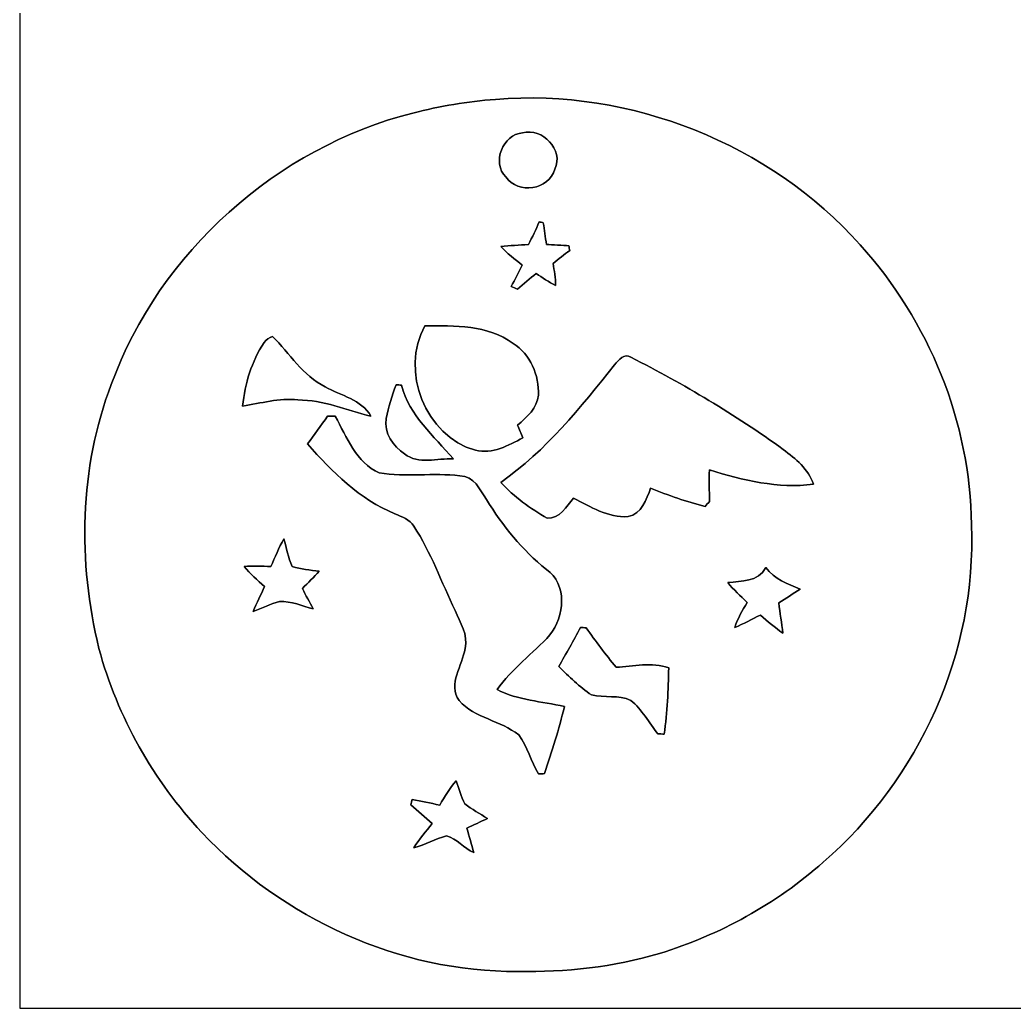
# Model space of a CAD drawing. Header units: centimetres. Extents: x -16.8 to 16.8, y -16.7 to 16.7.
# Drawn here: x -16.77 to 0, y -16.67 to 0 of the extents above; entities that cross this region are included whole.
import ezdxf

# ---------------------------------------------------------------- set-up
doc = ezdxf.new("R2010")
doc.units = ezdxf.units.CM
doc.header["$MEASUREMENT"] = 0
doc.layers.add('Layer 1', color=7, linetype='Continuous')

msp = doc.modelspace()

# ---------------------------------------------------------------- linework, layer by layer
at = {"layer": 'Layer 1', "color": 7}
for points, knots in [([(-16.77458, 16.66875), (-16.77458, 16.66875), (16.77458, 16.66875), (16.77458, 16.66875), (16.77458, 16.66875), (16.77458, 16.66875), (16.77458, -16.66875), (16.77458, -16.66875), (16.77458, -16.66875), (16.77458, -16.66875), (-16.77458, -16.66875), (-16.77458, -16.66875), (-16.77458, -16.66875), (-16.77458, -16.66875), (-16.77458, 16.66875), (-16.77458, 16.66875), (-16.77458, 16.66875), (-16.77458, 16.66875), (-16.77458, 16.66875), (-16.77458, 16.66875)], [0, 0, 0, 0, 0.16666667, 0.16666667, 0.16666667, 0.16666667, 0.33333333, 0.33333333, 0.33333333, 0.33333333, 0.5, 0.5, 0.5, 0.5, 0.66666667, 0.66666667, 0.66666667, 0.66666667, 1, 1, 1, 1]), ([(-8.75206, -1.3402), (-9.22091, -1.3776), (-9.68693, -1.45344), (-10.14271, -1.57057), (-10.14271, -1.57057), (-12.44353, -2.15688), (-14.41662, -3.91301), (-15.23259, -6.14786), (-15.23259, -6.14786), (-15.77269, -7.56356), (-15.79915, -9.14012), (-15.44003, -10.60379), (-15.44003, -10.60379), (-15.12888, -11.7602), (-14.52069, -12.82982), (-13.70612, -13.70612), (-13.70612, -13.70612), (-12.33805, -15.15463), (-10.37908, -16.06515), (-8.37494, -16.04998), (-8.37494, -16.04998), (-7.56849, -16.06726), (-6.7564, -15.97484), (-5.9817, -15.74694), (-5.9817, -15.74694), (-4.96711, -15.43473), (-4.01602, -14.91086), (-3.22016, -14.20742), (-3.22016, -14.20742), (-1.60549, -12.80619), (-0.62336, -10.66624), (-0.72143, -8.51923), (-0.72143, -8.51923), (-0.73519, -6.78215), (-1.43651, -5.08141), (-2.59539, -3.79554), (-2.59539, -3.79554), (-4.12397, -2.08809), (-6.46748, -1.15217), (-8.75206, -1.3402), (-8.75206, -1.3402), (-8.75206, -1.3402), (-8.75206, -1.3402), (-8.75206, -1.3402)], [0, 0, 0, 0, 0.08333333, 0.08333333, 0.08333333, 0.08333333, 0.16666667, 0.16666667, 0.16666667, 0.16666667, 0.25, 0.25, 0.25, 0.25, 0.33333333, 0.33333333, 0.33333333, 0.33333333, 0.41666667, 0.41666667, 0.41666667, 0.41666667, 0.5, 0.5, 0.5, 0.5, 0.58333333, 0.58333333, 0.58333333, 0.58333333, 0.66666667, 0.66666667, 0.66666667, 0.66666667, 0.75, 0.75, 0.75, 0.75, 0.83333333, 0.83333333, 0.83333333, 0.83333333, 1, 1, 1, 1]), ([(-8.29275, -1.90429), (-7.96114, -1.81504), (-7.59037, -2.19146), (-7.74841, -2.51636), (-7.74841, -2.51636), (-7.85424, -2.8702), (-8.3626, -2.9464), (-8.57568, -2.64936), (-8.57568, -2.64936), (-8.81803, -2.40841), (-8.62506, -1.93393), (-8.29275, -1.90429)], [0, 0, 0, 0, 0.25, 0.25, 0.25, 0.25, 0.5, 0.5, 0.5, 0.5, 1, 1, 1, 1]), ([(-8.01299, -3.40607), (-7.99571, -3.40995), (-7.96114, -3.41806), (-7.9435, -3.42194), (-7.9435, -3.42194), (-7.92692, -3.54259), (-7.90928, -3.66571), (-7.88917, -3.78672), (-7.88917, -3.78672), (-7.79533, -3.79236), (-7.6073, -3.8033), (-7.51311, -3.80894), (-7.51311, -3.80894), (-7.50923, -3.82905), (-7.50111, -3.86891), (-7.49723, -3.88902), (-7.49723, -3.88902), (-7.59178, -3.96064), (-7.68668, -4.03296), (-7.77946, -4.10704), (-7.77946, -4.10704), (-7.7597, -4.22945), (-7.72901, -4.35222), (-7.73677, -4.47746), (-7.73677, -4.47746), (-7.85283, -4.42207), (-7.95726, -4.34552), (-8.06521, -4.27708), (-8.06521, -4.27708), (-8.17139, -4.36316), (-8.27617, -4.45135), (-8.38059, -4.5399), (-8.38059, -4.5399), (-8.41516, -4.52614), (-8.44938, -4.51238), (-8.4836, -4.49862), (-8.4836, -4.49862), (-8.42186, -4.37727), (-8.35942, -4.25697), (-8.2998, -4.13491), (-8.2998, -4.13491), (-8.42504, -4.03507), (-8.55698, -3.94264), (-8.66034, -3.81953), (-8.66034, -3.81953), (-8.50547, -3.80824), (-8.3506, -3.79836), (-8.19503, -3.78954), (-8.19503, -3.78954), (-8.12729, -3.66536), (-8.06838, -3.53624), (-8.01299, -3.40607)], [0, 0, 0, 0, 0.07142857, 0.07142857, 0.07142857, 0.07142857, 0.14285714, 0.14285714, 0.14285714, 0.14285714, 0.21428571, 0.21428571, 0.21428571, 0.21428571, 0.28571429, 0.28571429, 0.28571429, 0.28571429, 0.35714286, 0.35714286, 0.35714286, 0.35714286, 0.42857143, 0.42857143, 0.42857143, 0.42857143, 0.5, 0.5, 0.5, 0.5, 0.57142857, 0.57142857, 0.57142857, 0.57142857, 0.64285714, 0.64285714, 0.64285714, 0.64285714, 0.71428571, 0.71428571, 0.71428571, 0.71428571, 0.78571429, 0.78571429, 0.78571429, 0.78571429, 0.85714286, 0.85714286, 0.85714286, 0.85714286, 1, 1, 1, 1]), ([(-9.94269, -5.15832), (-9.44069, -5.15973), (-8.87659, -5.13962), (-8.45397, -5.45853), (-8.45397, -5.45853), (-8.15975, -5.63704), (-8.01229, -5.99687), (-8.02675, -6.33095), (-8.02675, -6.33095), (-8.04686, -6.54932), (-8.21902, -6.70384), (-8.37883, -6.83331), (-8.37883, -6.83331), (-8.34813, -6.90492), (-8.31779, -6.97653), (-8.28816, -7.04885), (-8.28816, -7.04885), (-8.53158, -7.18044), (-8.80286, -7.32861), (-9.08861, -7.25876), (-9.08861, -7.25876), (-9.93422, -7.02134), (-10.36391, -5.91644), (-9.94269, -5.15832)], [0, 0, 0, 0, 0.14285714, 0.14285714, 0.14285714, 0.14285714, 0.28571429, 0.28571429, 0.28571429, 0.28571429, 0.42857143, 0.42857143, 0.42857143, 0.42857143, 0.57142857, 0.57142857, 0.57142857, 0.57142857, 0.71428571, 0.71428571, 0.71428571, 0.71428571, 1, 1, 1, 1]), ([(-12.65484, -5.4416), (-12.61921, -5.39362), (-12.56841, -5.35869), (-12.51303, -5.33788), (-12.51303, -5.33788), (-12.2241, -5.62645), (-12.00079, -6.00251), (-11.62262, -6.18843), (-11.62262, -6.18843), (-11.35803, -6.34012), (-11.01408, -6.39939), (-10.8518, -6.68479), (-10.8518, -6.68479), (-11.25996, -6.58319), (-11.65543, -6.41138), (-12.0837, -6.41033), (-12.0837, -6.41033), (-12.40084, -6.37505), (-12.70706, -6.46677), (-13.01715, -6.51298), (-13.01715, -6.51298), (-12.97481, -6.13481), (-12.86545, -5.76157), (-12.65484, -5.4416)], [0, 0, 0, 0, 0.14285714, 0.14285714, 0.14285714, 0.14285714, 0.28571429, 0.28571429, 0.28571429, 0.28571429, 0.42857143, 0.42857143, 0.42857143, 0.42857143, 0.57142857, 0.57142857, 0.57142857, 0.57142857, 0.71428571, 0.71428571, 0.71428571, 0.71428571, 1, 1, 1, 1]), ([(-6.74053, -5.81907), (-6.67209, -5.73828), (-6.58248, -5.61411), (-6.46465, -5.68995), (-6.46465, -5.68995), (-5.57389, -6.14786), (-4.705, -6.65409), (-3.89608, -7.24676), (-3.89608, -7.24676), (-3.68759, -7.40128), (-3.46992, -7.57767), (-3.3842, -7.83237), (-3.3842, -7.83237), (-3.98568, -7.91104), (-4.572, -7.76393), (-5.14174, -7.59107), (-5.14174, -7.59107), (-5.14914, -7.76852), (-5.14103, -7.94526), (-5.13997, -8.12341), (-5.13997, -8.12341), (-5.16502, -8.15128), (-5.19007, -8.17951), (-5.21476, -8.20773), (-5.21476, -8.20773), (-5.52909, -8.128), (-5.83459, -8.0204), (-6.13375, -7.89623), (-6.13375, -7.89623), (-6.20148, -8.09202), (-6.2798, -8.32908), (-6.51439, -8.37812), (-6.51439, -8.37812), (-6.85094, -8.4014), (-7.14622, -8.20984), (-7.43479, -8.06697), (-7.43479, -8.06697), (-7.54874, -8.20244), (-7.67151, -8.4201), (-7.87788, -8.40634), (-7.87788, -8.40634), (-8.16328, -8.24265), (-8.43633, -8.04369), (-8.65999, -7.80027), (-8.65999, -7.80027), (-7.89869, -7.26863), (-7.31626, -6.53627), (-6.74053, -5.81907)], [0, 0, 0, 0, 0.07692308, 0.07692308, 0.07692308, 0.07692308, 0.15384615, 0.15384615, 0.15384615, 0.15384615, 0.23076923, 0.23076923, 0.23076923, 0.23076923, 0.30769231, 0.30769231, 0.30769231, 0.30769231, 0.38461538, 0.38461538, 0.38461538, 0.38461538, 0.46153846, 0.46153846, 0.46153846, 0.46153846, 0.53846154, 0.53846154, 0.53846154, 0.53846154, 0.61538462, 0.61538462, 0.61538462, 0.61538462, 0.69230769, 0.69230769, 0.69230769, 0.69230769, 0.76923077, 0.76923077, 0.76923077, 0.76923077, 0.84615385, 0.84615385, 0.84615385, 0.84615385, 1, 1, 1, 1]), ([(-10.42846, -6.15315), (-10.40518, -6.15562), (-10.35861, -6.16021), (-10.33498, -6.16268), (-10.33498, -6.16268), (-10.20269, -6.67526), (-9.7917, -7.01957), (-9.46044, -7.40304), (-9.46044, -7.40304), (-9.73032, -7.39105), (-10.05029, -7.51134), (-10.28277, -7.31873), (-10.28277, -7.31873), (-10.47679, -7.1942), (-10.63554, -6.96595), (-10.59286, -6.72536), (-10.59286, -6.72536), (-10.55688, -6.52921), (-10.49867, -6.33906), (-10.42846, -6.15315)], [0, 0, 0, 0, 0.16666667, 0.16666667, 0.16666667, 0.16666667, 0.33333333, 0.33333333, 0.33333333, 0.33333333, 0.5, 0.5, 0.5, 0.5, 0.66666667, 0.66666667, 0.66666667, 0.66666667, 1, 1, 1, 1]), ([(-11.58452, -6.68655), (-11.54113, -6.6862), (-11.49738, -6.6862), (-11.45364, -6.68655), (-11.45364, -6.68655), (-11.25855, -7.03686), (-11.10509, -7.46866), (-10.71104, -7.64117), (-10.71104, -7.64117), (-10.26195, -7.71384), (-9.80087, -7.63729), (-9.34967, -7.6902), (-9.34967, -7.6902), (-9.11049, -7.68985), (-9.01665, -7.92551), (-8.89953, -8.0899), (-8.89953, -8.0899), (-8.63177, -8.53616), (-8.29874, -8.94327), (-7.89164, -9.26924), (-7.89164, -9.26924), (-7.53075, -9.51442), (-7.59001, -10.06581), (-7.83096, -10.37343), (-7.83096, -10.37343), (-8.12236, -10.6867), (-8.47196, -10.94634), (-8.72419, -11.29594), (-8.72419, -11.29594), (-8.37106, -11.47833), (-7.9689, -11.49456), (-7.5879, -11.58134), (-7.5879, -11.58134), (-7.6775, -11.96516), (-7.79815, -12.34052), (-7.92445, -12.71376), (-7.92445, -12.71376), (-7.9502, -12.71517), (-8.00135, -12.71834), (-8.02711, -12.71976), (-8.02711, -12.71976), (-8.14564, -12.50456), (-8.21337, -12.26009), (-8.35731, -12.05936), (-8.35731, -12.05936), (-8.66387, -11.81947), (-9.09743, -11.77749), (-9.36554, -11.48221), (-9.36554, -11.48221), (-9.55463, -11.19681), (-9.31051, -10.89378), (-9.26148, -10.60238), (-9.26148, -10.60238), (-9.20679, -10.37026), (-9.34932, -10.166), (-9.43293, -9.96315), (-9.43293, -9.96315), (-9.66011, -9.4869), (-9.8365, -8.98278), (-10.1279, -8.53969), (-10.1279, -8.53969), (-10.19845, -8.42504), (-10.3318, -8.38165), (-10.44822, -8.33014), (-10.44822, -8.33014), (-11.04018, -8.08637), (-11.5062, -7.62494), (-11.92142, -7.15186), (-11.92142, -7.15186), (-11.80888, -6.99699), (-11.69599, -6.84177), (-11.58452, -6.68655)], [0, 0, 0, 0, 0.05263158, 0.05263158, 0.05263158, 0.05263158, 0.10526316, 0.10526316, 0.10526316, 0.10526316, 0.15789474, 0.15789474, 0.15789474, 0.15789474, 0.21052632, 0.21052632, 0.21052632, 0.21052632, 0.26315789, 0.26315789, 0.26315789, 0.26315789, 0.31578947, 0.31578947, 0.31578947, 0.31578947, 0.36842105, 0.36842105, 0.36842105, 0.36842105, 0.42105263, 0.42105263, 0.42105263, 0.42105263, 0.47368421, 0.47368421, 0.47368421, 0.47368421, 0.52631579, 0.52631579, 0.52631579, 0.52631579, 0.57894737, 0.57894737, 0.57894737, 0.57894737, 0.63157895, 0.63157895, 0.63157895, 0.63157895, 0.68421053, 0.68421053, 0.68421053, 0.68421053, 0.73684211, 0.73684211, 0.73684211, 0.73684211, 0.78947368, 0.78947368, 0.78947368, 0.78947368, 0.84210526, 0.84210526, 0.84210526, 0.84210526, 0.89473684, 0.89473684, 0.89473684, 0.89473684, 1, 1, 1, 1]), ([(-12.5416, -9.22091), (-12.47069, -9.06321), (-12.40367, -8.90446), (-12.32147, -8.75277), (-12.32147, -8.75277), (-12.27138, -8.90552), (-12.25374, -9.07309), (-12.17965, -9.21773), (-12.17965, -9.21773), (-12.03431, -9.27029), (-11.87768, -9.28053), (-11.72528, -9.29852), (-11.72528, -9.29852), (-11.811, -9.40259), (-11.91366, -9.49043), (-12.00468, -9.58991), (-12.00468, -9.58991), (-11.9567, -9.70986), (-11.88332, -9.81816), (-11.82405, -9.93316), (-11.82405, -9.93316), (-12.01208, -9.8866), (-12.19482, -9.80511), (-12.39203, -9.8111), (-12.39203, -9.8111), (-12.54654, -9.84673), (-12.68624, -9.92681), (-12.83653, -9.97726), (-12.83653, -9.97726), (-12.77796, -9.83474), (-12.71094, -9.6961), (-12.64603, -9.5571), (-12.64603, -9.5571), (-12.76526, -9.44809), (-12.88944, -9.34402), (-12.99245, -9.21914), (-12.99245, -9.21914), (-12.84217, -9.20715), (-12.69189, -9.21632), (-12.5416, -9.22091)], [0, 0, 0, 0, 0.09090909, 0.09090909, 0.09090909, 0.09090909, 0.18181818, 0.18181818, 0.18181818, 0.18181818, 0.27272727, 0.27272727, 0.27272727, 0.27272727, 0.36363636, 0.36363636, 0.36363636, 0.36363636, 0.45454545, 0.45454545, 0.45454545, 0.45454545, 0.54545455, 0.54545455, 0.54545455, 0.54545455, 0.63636364, 0.63636364, 0.63636364, 0.63636364, 0.72727273, 0.72727273, 0.72727273, 0.72727273, 0.81818182, 0.81818182, 0.81818182, 0.81818182, 1, 1, 1, 1]), ([(-4.18853, -9.2389), (-4.04354, -9.43081), (-3.82446, -9.51794), (-3.60715, -9.60085), (-3.60715, -9.60085), (-3.72816, -9.67916), (-3.84881, -9.75748), (-3.97087, -9.83439), (-3.97087, -9.83439), (-3.94935, -10.00407), (-3.92077, -10.17341), (-3.90243, -10.3438), (-3.90243, -10.3438), (-4.03472, -10.24925), (-4.15925, -10.14554), (-4.28131, -10.039), (-4.28131, -10.039), (-4.42419, -10.11061), (-4.56494, -10.18681), (-4.71311, -10.24714), (-4.71311, -10.24714), (-4.66478, -10.09721), (-4.58153, -9.96209), (-4.50603, -9.82557), (-4.50603, -9.82557), (-4.61539, -9.71409), (-4.73251, -9.61143), (-4.832, -9.49219), (-4.832, -9.49219), (-4.59705, -9.46115), (-4.32506, -9.48761), (-4.18853, -9.2389)], [0, 0, 0, 0, 0.11111111, 0.11111111, 0.11111111, 0.11111111, 0.22222222, 0.22222222, 0.22222222, 0.22222222, 0.33333333, 0.33333333, 0.33333333, 0.33333333, 0.44444444, 0.44444444, 0.44444444, 0.44444444, 0.55555556, 0.55555556, 0.55555556, 0.55555556, 0.66666667, 0.66666667, 0.66666667, 0.66666667, 0.77777778, 0.77777778, 0.77777778, 0.77777778, 1, 1, 1, 1]), ([(-7.31626, -10.24925), (-7.29227, -10.25031), (-7.245, -10.25207), (-7.22136, -10.25313), (-7.22136, -10.25313), (-7.0612, -10.48138), (-6.89116, -10.70292), (-6.71548, -10.91988), (-6.71548, -10.91988), (-6.42091, -10.89801), (-6.11434, -10.83204), (-5.82613, -10.92976), (-5.82613, -10.92976), (-5.83988, -11.30229), (-5.84588, -11.678), (-5.90585, -12.04736), (-5.90585, -12.04736), (-5.93196, -12.0463), (-5.98382, -12.04383), (-6.00992, -12.04277), (-6.00992, -12.04277), (-6.16021, -11.85474), (-6.27839, -11.63073), (-6.46783, -11.47833), (-6.46783, -11.47833), (-6.67173, -11.38308), (-6.91515, -11.43741), (-7.13034, -11.38661), (-7.13034, -11.38661), (-7.33319, -11.24938), (-7.50605, -11.07475), (-7.68315, -10.90718), (-7.68315, -10.90718), (-7.56003, -10.68811), (-7.43197, -10.47221), (-7.31626, -10.24925)], [0, 0, 0, 0, 0.1, 0.1, 0.1, 0.1, 0.2, 0.2, 0.2, 0.2, 0.3, 0.3, 0.3, 0.3, 0.4, 0.4, 0.4, 0.4, 0.5, 0.5, 0.5, 0.5, 0.6, 0.6, 0.6, 0.6, 0.7, 0.7, 0.7, 0.7, 0.8, 0.8, 0.8, 0.8, 1, 1, 1, 1]), ([(-9.69045, -13.24469), (-9.60614, -13.10287), (-9.52571, -12.95753), (-9.41423, -12.83511), (-9.41423, -12.83511), (-9.36343, -12.96317), (-9.33768, -13.10217), (-9.26853, -13.22282), (-9.26853, -13.22282), (-9.14823, -13.3156), (-9.01241, -13.38615), (-8.88718, -13.47223), (-8.88718, -13.47223), (-9.00254, -13.52585), (-9.11895, -13.57771), (-9.2329, -13.63416), (-9.2329, -13.63416), (-9.19374, -13.77139), (-9.15, -13.90721), (-9.11789, -14.04655), (-9.11789, -14.04655), (-9.27982, -13.96612), (-9.4047, -13.81795), (-9.57651, -13.7608), (-9.57651, -13.7608), (-9.76489, -13.81372), (-9.93563, -13.91814), (-10.12719, -13.96294), (-10.12719, -13.96294), (-10.03406, -13.81901), (-9.92717, -13.68531), (-9.81639, -13.55549), (-9.81639, -13.55549), (-9.93563, -13.44824), (-10.05628, -13.34311), (-10.17729, -13.23904), (-10.17729, -13.23904), (-10.17199, -13.21611), (-10.16141, -13.17025), (-10.15612, -13.14732), (-10.15612, -13.14732), (-10.00054, -13.17837), (-9.84568, -13.21117), (-9.69045, -13.24469)], [0, 0, 0, 0, 0.08333333, 0.08333333, 0.08333333, 0.08333333, 0.16666667, 0.16666667, 0.16666667, 0.16666667, 0.25, 0.25, 0.25, 0.25, 0.33333333, 0.33333333, 0.33333333, 0.33333333, 0.41666667, 0.41666667, 0.41666667, 0.41666667, 0.5, 0.5, 0.5, 0.5, 0.58333333, 0.58333333, 0.58333333, 0.58333333, 0.66666667, 0.66666667, 0.66666667, 0.66666667, 0.75, 0.75, 0.75, 0.75, 0.83333333, 0.83333333, 0.83333333, 0.83333333, 1, 1, 1, 1])]:
    msp.add_open_spline(points, degree=3, knots=knots, dxfattribs=at)
at = {"layer": 'Layer 1', "color": 251}
for points, knots in [([(-8.75206, -1.3402), (-6.46748, -1.15217), (-4.12397, -2.08809), (-2.59539, -3.79554), (-2.59539, -3.79554), (-1.43651, -5.08141), (-0.73519, -6.78215), (-0.72143, -8.51923), (-0.72143, -8.51923), (-0.62336, -10.66624), (-1.60549, -12.80619), (-3.22016, -14.20742), (-3.22016, -14.20742), (-4.01602, -14.91086), (-4.96711, -15.43473), (-5.9817, -15.74694), (-5.9817, -15.74694), (-6.7564, -15.97484), (-7.56849, -16.06726), (-8.37494, -16.04998), (-8.37494, -16.04998), (-10.37908, -16.06515), (-12.33805, -15.15463), (-13.70612, -13.70612), (-13.70612, -13.70612), (-14.52069, -12.82982), (-15.12888, -11.7602), (-15.44003, -10.60379), (-15.44003, -10.60379), (-15.79915, -9.14012), (-15.77269, -7.56356), (-15.23259, -6.14786), (-15.23259, -6.14786), (-14.41662, -3.91301), (-12.44353, -2.15688), (-10.14271, -1.57057), (-10.14271, -1.57057), (-9.68693, -1.45344), (-9.22091, -1.3776), (-8.75206, -1.3402), (-8.75206, -1.3402), (-8.75206, -1.3402), (-8.75206, -1.3402), (-8.75206, -1.3402)], [0, 0, 0, 0, 0.08333333, 0.08333333, 0.08333333, 0.08333333, 0.16666667, 0.16666667, 0.16666667, 0.16666667, 0.25, 0.25, 0.25, 0.25, 0.33333333, 0.33333333, 0.33333333, 0.33333333, 0.41666667, 0.41666667, 0.41666667, 0.41666667, 0.5, 0.5, 0.5, 0.5, 0.58333333, 0.58333333, 0.58333333, 0.58333333, 0.66666667, 0.66666667, 0.66666667, 0.66666667, 0.75, 0.75, 0.75, 0.75, 0.83333333, 0.83333333, 0.83333333, 0.83333333, 1, 1, 1, 1]), ([(-8.29275, -1.90429), (-8.62506, -1.93393), (-8.81803, -2.40841), (-8.57568, -2.64936), (-8.57568, -2.64936), (-8.3626, -2.9464), (-7.85424, -2.8702), (-7.74841, -2.51636), (-7.74841, -2.51636), (-7.59037, -2.19146), (-7.96114, -1.81504), (-8.29275, -1.90429), (-8.29275, -1.90429), (-8.29275, -1.90429), (-8.29275, -1.90429), (-8.29275, -1.90429)], [0, 0, 0, 0, 0.2, 0.2, 0.2, 0.2, 0.4, 0.4, 0.4, 0.4, 0.6, 0.6, 0.6, 0.6, 1, 1, 1, 1]), ([(-8.01299, -3.40607), (-8.06838, -3.53624), (-8.12729, -3.66536), (-8.19503, -3.78954), (-8.19503, -3.78954), (-8.3506, -3.79836), (-8.50547, -3.80824), (-8.66034, -3.81953), (-8.66034, -3.81953), (-8.55698, -3.94264), (-8.42504, -4.03507), (-8.2998, -4.13491), (-8.2998, -4.13491), (-8.35942, -4.25697), (-8.42186, -4.37727), (-8.4836, -4.49862), (-8.4836, -4.49862), (-8.44938, -4.51238), (-8.41516, -4.52614), (-8.38059, -4.5399), (-8.38059, -4.5399), (-8.27617, -4.45135), (-8.17139, -4.36316), (-8.06521, -4.27708), (-8.06521, -4.27708), (-7.95726, -4.34552), (-7.85283, -4.42207), (-7.73677, -4.47746), (-7.73677, -4.47746), (-7.72901, -4.35222), (-7.7597, -4.22945), (-7.77946, -4.10704), (-7.77946, -4.10704), (-7.68668, -4.03296), (-7.59178, -3.96064), (-7.49723, -3.88902), (-7.49723, -3.88902), (-7.50111, -3.86891), (-7.50923, -3.82905), (-7.51311, -3.80894), (-7.51311, -3.80894), (-7.6073, -3.8033), (-7.79533, -3.79236), (-7.88917, -3.78672), (-7.88917, -3.78672), (-7.90928, -3.66571), (-7.92692, -3.54259), (-7.9435, -3.42194), (-7.9435, -3.42194), (-7.96114, -3.41806), (-7.99571, -3.40995), (-8.01299, -3.40607), (-8.01299, -3.40607), (-8.01299, -3.40607), (-8.01299, -3.40607), (-8.01299, -3.40607)], [0, 0, 0, 0, 0.06666667, 0.06666667, 0.06666667, 0.06666667, 0.13333333, 0.13333333, 0.13333333, 0.13333333, 0.2, 0.2, 0.2, 0.2, 0.26666667, 0.26666667, 0.26666667, 0.26666667, 0.33333333, 0.33333333, 0.33333333, 0.33333333, 0.4, 0.4, 0.4, 0.4, 0.46666667, 0.46666667, 0.46666667, 0.46666667, 0.53333333, 0.53333333, 0.53333333, 0.53333333, 0.6, 0.6, 0.6, 0.6, 0.66666667, 0.66666667, 0.66666667, 0.66666667, 0.73333333, 0.73333333, 0.73333333, 0.73333333, 0.8, 0.8, 0.8, 0.8, 0.86666667, 0.86666667, 0.86666667, 0.86666667, 1, 1, 1, 1]), ([(-9.94269, -5.15832), (-10.36391, -5.91644), (-9.93422, -7.02134), (-9.08861, -7.25876), (-9.08861, -7.25876), (-8.80286, -7.32861), (-8.53158, -7.18044), (-8.28816, -7.04885), (-8.28816, -7.04885), (-8.31779, -6.97653), (-8.34813, -6.90492), (-8.37883, -6.83331), (-8.37883, -6.83331), (-8.21902, -6.70384), (-8.04686, -6.54932), (-8.02675, -6.33095), (-8.02675, -6.33095), (-8.01229, -5.99687), (-8.15975, -5.63704), (-8.45397, -5.45853), (-8.45397, -5.45853), (-8.87659, -5.13962), (-9.44069, -5.15973), (-9.94269, -5.15832), (-9.94269, -5.15832), (-9.94269, -5.15832), (-9.94269, -5.15832), (-9.94269, -5.15832)], [0, 0, 0, 0, 0.125, 0.125, 0.125, 0.125, 0.25, 0.25, 0.25, 0.25, 0.375, 0.375, 0.375, 0.375, 0.5, 0.5, 0.5, 0.5, 0.625, 0.625, 0.625, 0.625, 0.75, 0.75, 0.75, 0.75, 1, 1, 1, 1]), ([(-12.65484, -5.4416), (-12.86545, -5.76157), (-12.97481, -6.13481), (-13.01715, -6.51298), (-13.01715, -6.51298), (-12.70706, -6.46677), (-12.40084, -6.37505), (-12.0837, -6.41033), (-12.0837, -6.41033), (-11.65543, -6.41138), (-11.25996, -6.58319), (-10.8518, -6.68479), (-10.8518, -6.68479), (-11.01408, -6.39939), (-11.35803, -6.34012), (-11.62262, -6.18843), (-11.62262, -6.18843), (-12.00079, -6.00251), (-12.2241, -5.62645), (-12.51303, -5.33788), (-12.51303, -5.33788), (-12.56841, -5.35869), (-12.61921, -5.39362), (-12.65484, -5.4416), (-12.65484, -5.4416), (-12.65484, -5.4416), (-12.65484, -5.4416), (-12.65484, -5.4416)], [0, 0, 0, 0, 0.125, 0.125, 0.125, 0.125, 0.25, 0.25, 0.25, 0.25, 0.375, 0.375, 0.375, 0.375, 0.5, 0.5, 0.5, 0.5, 0.625, 0.625, 0.625, 0.625, 0.75, 0.75, 0.75, 0.75, 1, 1, 1, 1]), ([(-6.74053, -5.81907), (-7.31626, -6.53627), (-7.89869, -7.26863), (-8.65999, -7.80027), (-8.65999, -7.80027), (-8.43633, -8.04369), (-8.16328, -8.24265), (-7.87788, -8.40634), (-7.87788, -8.40634), (-7.67151, -8.4201), (-7.54874, -8.20244), (-7.43479, -8.06697), (-7.43479, -8.06697), (-7.14622, -8.20984), (-6.85094, -8.4014), (-6.51439, -8.37812), (-6.51439, -8.37812), (-6.2798, -8.32908), (-6.20148, -8.09202), (-6.13375, -7.89623), (-6.13375, -7.89623), (-5.83459, -8.0204), (-5.52909, -8.128), (-5.21476, -8.20773), (-5.21476, -8.20773), (-5.19007, -8.17951), (-5.16502, -8.15128), (-5.13997, -8.12341), (-5.13997, -8.12341), (-5.14103, -7.94526), (-5.14914, -7.76852), (-5.14174, -7.59107), (-5.14174, -7.59107), (-4.572, -7.76393), (-3.98568, -7.91104), (-3.3842, -7.83237), (-3.3842, -7.83237), (-3.46992, -7.57767), (-3.68759, -7.40128), (-3.89608, -7.24676), (-3.89608, -7.24676), (-4.705, -6.65409), (-5.57389, -6.14786), (-6.46465, -5.68995), (-6.46465, -5.68995), (-6.58248, -5.61411), (-6.67209, -5.73828), (-6.74053, -5.81907), (-6.74053, -5.81907), (-6.74053, -5.81907), (-6.74053, -5.81907), (-6.74053, -5.81907)], [0, 0, 0, 0, 0.07142857, 0.07142857, 0.07142857, 0.07142857, 0.14285714, 0.14285714, 0.14285714, 0.14285714, 0.21428571, 0.21428571, 0.21428571, 0.21428571, 0.28571429, 0.28571429, 0.28571429, 0.28571429, 0.35714286, 0.35714286, 0.35714286, 0.35714286, 0.42857143, 0.42857143, 0.42857143, 0.42857143, 0.5, 0.5, 0.5, 0.5, 0.57142857, 0.57142857, 0.57142857, 0.57142857, 0.64285714, 0.64285714, 0.64285714, 0.64285714, 0.71428571, 0.71428571, 0.71428571, 0.71428571, 0.78571429, 0.78571429, 0.78571429, 0.78571429, 0.85714286, 0.85714286, 0.85714286, 0.85714286, 1, 1, 1, 1]), ([(-10.42846, -6.15315), (-10.49867, -6.33906), (-10.55688, -6.52921), (-10.59286, -6.72536), (-10.59286, -6.72536), (-10.63554, -6.96595), (-10.47679, -7.1942), (-10.28277, -7.31873), (-10.28277, -7.31873), (-10.05029, -7.51134), (-9.73032, -7.39105), (-9.46044, -7.40304), (-9.46044, -7.40304), (-9.7917, -7.01957), (-10.20269, -6.67526), (-10.33498, -6.16268), (-10.33498, -6.16268), (-10.35861, -6.16021), (-10.40518, -6.15562), (-10.42846, -6.15315), (-10.42846, -6.15315), (-10.42846, -6.15315), (-10.42846, -6.15315), (-10.42846, -6.15315)], [0, 0, 0, 0, 0.14285714, 0.14285714, 0.14285714, 0.14285714, 0.28571429, 0.28571429, 0.28571429, 0.28571429, 0.42857143, 0.42857143, 0.42857143, 0.42857143, 0.57142857, 0.57142857, 0.57142857, 0.57142857, 0.71428571, 0.71428571, 0.71428571, 0.71428571, 1, 1, 1, 1]), ([(-11.58452, -6.68655), (-11.69599, -6.84177), (-11.80888, -6.99699), (-11.92142, -7.15186), (-11.92142, -7.15186), (-11.5062, -7.62494), (-11.04018, -8.08637), (-10.44822, -8.33014), (-10.44822, -8.33014), (-10.3318, -8.38165), (-10.19845, -8.42504), (-10.1279, -8.53969), (-10.1279, -8.53969), (-9.8365, -8.98278), (-9.66011, -9.4869), (-9.43293, -9.96315), (-9.43293, -9.96315), (-9.34932, -10.166), (-9.20679, -10.37026), (-9.26148, -10.60238), (-9.26148, -10.60238), (-9.31051, -10.89378), (-9.55463, -11.19681), (-9.36554, -11.48221), (-9.36554, -11.48221), (-9.09743, -11.77749), (-8.66387, -11.81947), (-8.35731, -12.05936), (-8.35731, -12.05936), (-8.21337, -12.26009), (-8.14564, -12.50456), (-8.02711, -12.71976), (-8.02711, -12.71976), (-8.00135, -12.71834), (-7.9502, -12.71517), (-7.92445, -12.71376), (-7.92445, -12.71376), (-7.79815, -12.34052), (-7.6775, -11.96516), (-7.5879, -11.58134), (-7.5879, -11.58134), (-7.9689, -11.49456), (-8.37106, -11.47833), (-8.72419, -11.29594), (-8.72419, -11.29594), (-8.47196, -10.94634), (-8.12236, -10.6867), (-7.83096, -10.37343), (-7.83096, -10.37343), (-7.59001, -10.06581), (-7.53075, -9.51442), (-7.89164, -9.26924), (-7.89164, -9.26924), (-8.29874, -8.94327), (-8.63177, -8.53616), (-8.89953, -8.0899), (-8.89953, -8.0899), (-9.01665, -7.92551), (-9.11049, -7.68985), (-9.34967, -7.6902), (-9.34967, -7.6902), (-9.80087, -7.63729), (-10.26195, -7.71384), (-10.71104, -7.64117), (-10.71104, -7.64117), (-11.10509, -7.46866), (-11.25855, -7.03686), (-11.45364, -6.68655), (-11.45364, -6.68655), (-11.49738, -6.6862), (-11.54113, -6.6862), (-11.58452, -6.68655), (-11.58452, -6.68655), (-11.58452, -6.68655), (-11.58452, -6.68655), (-11.58452, -6.68655)], [0, 0, 0, 0, 0.05, 0.05, 0.05, 0.05, 0.1, 0.1, 0.1, 0.1, 0.15, 0.15, 0.15, 0.15, 0.2, 0.2, 0.2, 0.2, 0.25, 0.25, 0.25, 0.25, 0.3, 0.3, 0.3, 0.3, 0.35, 0.35, 0.35, 0.35, 0.4, 0.4, 0.4, 0.4, 0.45, 0.45, 0.45, 0.45, 0.5, 0.5, 0.5, 0.5, 0.55, 0.55, 0.55, 0.55, 0.6, 0.6, 0.6, 0.6, 0.65, 0.65, 0.65, 0.65, 0.7, 0.7, 0.7, 0.7, 0.75, 0.75, 0.75, 0.75, 0.8, 0.8, 0.8, 0.8, 0.85, 0.85, 0.85, 0.85, 0.9, 0.9, 0.9, 0.9, 1, 1, 1, 1]), ([(-12.5416, -9.22091), (-12.69189, -9.21632), (-12.84217, -9.20715), (-12.99245, -9.21914), (-12.99245, -9.21914), (-12.88944, -9.34402), (-12.76526, -9.44809), (-12.64603, -9.5571), (-12.64603, -9.5571), (-12.71094, -9.6961), (-12.77796, -9.83474), (-12.83653, -9.97726), (-12.83653, -9.97726), (-12.68624, -9.92681), (-12.54654, -9.84673), (-12.39203, -9.8111), (-12.39203, -9.8111), (-12.19482, -9.80511), (-12.01208, -9.8866), (-11.82405, -9.93316), (-11.82405, -9.93316), (-11.88332, -9.81816), (-11.9567, -9.70986), (-12.00468, -9.58991), (-12.00468, -9.58991), (-11.91366, -9.49043), (-11.811, -9.40259), (-11.72528, -9.29852), (-11.72528, -9.29852), (-11.87768, -9.28053), (-12.03431, -9.27029), (-12.17965, -9.21773), (-12.17965, -9.21773), (-12.25374, -9.07309), (-12.27138, -8.90552), (-12.32147, -8.75277), (-12.32147, -8.75277), (-12.40367, -8.90446), (-12.47069, -9.06321), (-12.5416, -9.22091), (-12.5416, -9.22091), (-12.5416, -9.22091), (-12.5416, -9.22091), (-12.5416, -9.22091)], [0, 0, 0, 0, 0.08333333, 0.08333333, 0.08333333, 0.08333333, 0.16666667, 0.16666667, 0.16666667, 0.16666667, 0.25, 0.25, 0.25, 0.25, 0.33333333, 0.33333333, 0.33333333, 0.33333333, 0.41666667, 0.41666667, 0.41666667, 0.41666667, 0.5, 0.5, 0.5, 0.5, 0.58333333, 0.58333333, 0.58333333, 0.58333333, 0.66666667, 0.66666667, 0.66666667, 0.66666667, 0.75, 0.75, 0.75, 0.75, 0.83333333, 0.83333333, 0.83333333, 0.83333333, 1, 1, 1, 1]), ([(-4.18853, -9.2389), (-4.32506, -9.48761), (-4.59705, -9.46115), (-4.832, -9.49219), (-4.832, -9.49219), (-4.73251, -9.61143), (-4.61539, -9.71409), (-4.50603, -9.82557), (-4.50603, -9.82557), (-4.58153, -9.96209), (-4.66478, -10.09721), (-4.71311, -10.24714), (-4.71311, -10.24714), (-4.56494, -10.18681), (-4.42419, -10.11061), (-4.28131, -10.039), (-4.28131, -10.039), (-4.15925, -10.14554), (-4.03472, -10.24925), (-3.90243, -10.3438), (-3.90243, -10.3438), (-3.92077, -10.17341), (-3.94935, -10.00407), (-3.97087, -9.83439), (-3.97087, -9.83439), (-3.84881, -9.75748), (-3.72816, -9.67916), (-3.60715, -9.60085), (-3.60715, -9.60085), (-3.82446, -9.51794), (-4.04354, -9.43081), (-4.18853, -9.2389), (-4.18853, -9.2389), (-4.18853, -9.2389), (-4.18853, -9.2389), (-4.18853, -9.2389)], [0, 0, 0, 0, 0.1, 0.1, 0.1, 0.1, 0.2, 0.2, 0.2, 0.2, 0.3, 0.3, 0.3, 0.3, 0.4, 0.4, 0.4, 0.4, 0.5, 0.5, 0.5, 0.5, 0.6, 0.6, 0.6, 0.6, 0.7, 0.7, 0.7, 0.7, 0.8, 0.8, 0.8, 0.8, 1, 1, 1, 1]), ([(-7.31626, -10.24925), (-7.43197, -10.47221), (-7.56003, -10.68811), (-7.68315, -10.90718), (-7.68315, -10.90718), (-7.50605, -11.07475), (-7.33319, -11.24938), (-7.13034, -11.38661), (-7.13034, -11.38661), (-6.91515, -11.43741), (-6.67173, -11.38308), (-6.46783, -11.47833), (-6.46783, -11.47833), (-6.27839, -11.63073), (-6.16021, -11.85474), (-6.00992, -12.04277), (-6.00992, -12.04277), (-5.98382, -12.04383), (-5.93196, -12.0463), (-5.90585, -12.04736), (-5.90585, -12.04736), (-5.84588, -11.678), (-5.83988, -11.30229), (-5.82613, -10.92976), (-5.82613, -10.92976), (-6.11434, -10.83204), (-6.42091, -10.89801), (-6.71548, -10.91988), (-6.71548, -10.91988), (-6.89116, -10.70292), (-7.0612, -10.48138), (-7.22136, -10.25313), (-7.22136, -10.25313), (-7.245, -10.25207), (-7.29227, -10.25031), (-7.31626, -10.24925), (-7.31626, -10.24925), (-7.31626, -10.24925), (-7.31626, -10.24925), (-7.31626, -10.24925)], [0, 0, 0, 0, 0.09090909, 0.09090909, 0.09090909, 0.09090909, 0.18181818, 0.18181818, 0.18181818, 0.18181818, 0.27272727, 0.27272727, 0.27272727, 0.27272727, 0.36363636, 0.36363636, 0.36363636, 0.36363636, 0.45454545, 0.45454545, 0.45454545, 0.45454545, 0.54545455, 0.54545455, 0.54545455, 0.54545455, 0.63636364, 0.63636364, 0.63636364, 0.63636364, 0.72727273, 0.72727273, 0.72727273, 0.72727273, 0.81818182, 0.81818182, 0.81818182, 0.81818182, 1, 1, 1, 1]), ([(-9.69045, -13.24469), (-9.84568, -13.21117), (-10.00054, -13.17837), (-10.15612, -13.14732), (-10.15612, -13.14732), (-10.16141, -13.17025), (-10.17199, -13.21611), (-10.17729, -13.23904), (-10.17729, -13.23904), (-10.05628, -13.34311), (-9.93563, -13.44824), (-9.81639, -13.55549), (-9.81639, -13.55549), (-9.92717, -13.68531), (-10.03406, -13.81901), (-10.12719, -13.96294), (-10.12719, -13.96294), (-9.93563, -13.91814), (-9.76489, -13.81372), (-9.57651, -13.7608), (-9.57651, -13.7608), (-9.4047, -13.81795), (-9.27982, -13.96612), (-9.11789, -14.04655), (-9.11789, -14.04655), (-9.15, -13.90721), (-9.19374, -13.77139), (-9.2329, -13.63416), (-9.2329, -13.63416), (-9.11895, -13.57771), (-9.00254, -13.52585), (-8.88718, -13.47223), (-8.88718, -13.47223), (-9.01241, -13.38615), (-9.14823, -13.3156), (-9.26853, -13.22282), (-9.26853, -13.22282), (-9.33768, -13.10217), (-9.36343, -12.96317), (-9.41423, -12.83511), (-9.41423, -12.83511), (-9.52571, -12.95753), (-9.60614, -13.10287), (-9.69045, -13.24469)], [0, 0, 0, 0, 0.08333333, 0.08333333, 0.08333333, 0.08333333, 0.16666667, 0.16666667, 0.16666667, 0.16666667, 0.25, 0.25, 0.25, 0.25, 0.33333333, 0.33333333, 0.33333333, 0.33333333, 0.41666667, 0.41666667, 0.41666667, 0.41666667, 0.5, 0.5, 0.5, 0.5, 0.58333333, 0.58333333, 0.58333333, 0.58333333, 0.66666667, 0.66666667, 0.66666667, 0.66666667, 0.75, 0.75, 0.75, 0.75, 0.83333333, 0.83333333, 0.83333333, 0.83333333, 1, 1, 1, 1])]:
    msp.add_open_spline(points, degree=3, knots=knots, dxfattribs=at)

doc.saveas('drawing.dxf')
